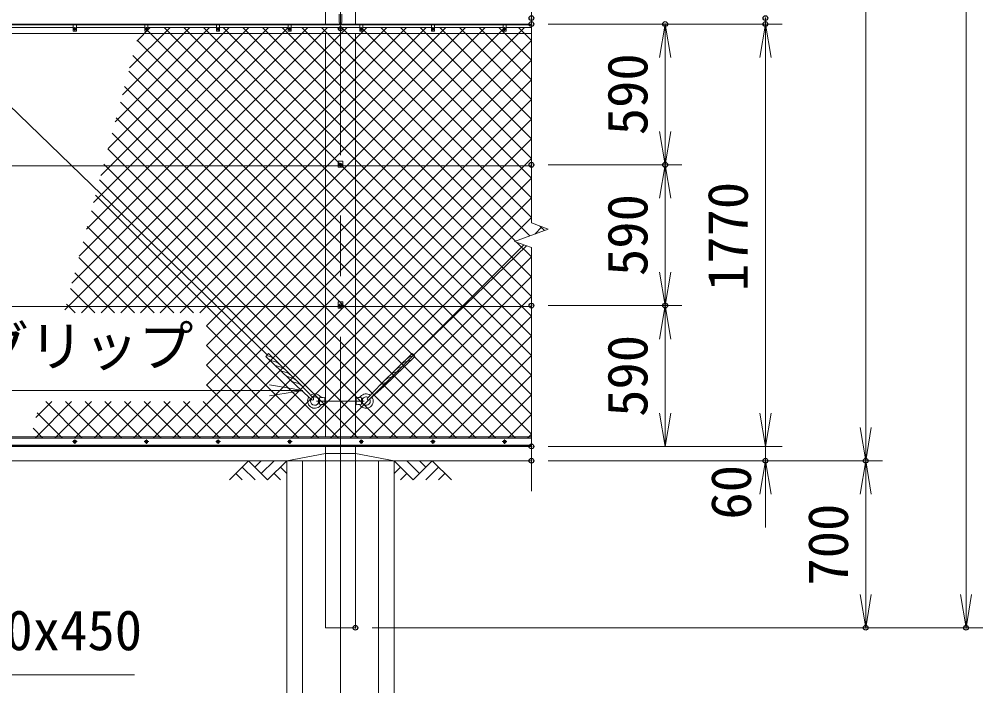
# Model space of a CAD drawing. Units: millimetres at full size. Extents: x -14699 to 14701, y -10394 to 10396.
# Drawn here: x -988 to 3047, y -1499 to 1293 of the extents above; entities that cross this region are included whole.
import ezdxf
from ezdxf.enums import TextEntityAlignment as Align

# ---------------------------------------------------------------- set-up
doc = ezdxf.new("R2010")
doc.units = ezdxf.units.MM
doc.header["$LTSCALE"] = 40
doc.header["$PDMODE"] = 32
doc.header["$PDSIZE"] = 20
doc.linetypes.add('USER1', pattern=[50.8, 31.75, -6.35, 6.35, -6.35])
for name, color, linetype, lineweight in [('0-0_D-STR3', 3, 'Continuous', 13), ('0-1_D-STR1', 1, 'Continuous', 18), ('0-2_D-BMK', 2, 'USER1', 13), ('0-3_D-STR4', 7, 'Continuous', 18), ('0-4_D-BGD', 7, 'Continuous', 18), ('0-5_D-DCR-HCH', 7, 'Continuous', 13), ('0-6_D-STR-DIM', 7, 'Continuous', 13), ('0-7_0', 7, 'Continuous', 18), ('0-9_D-STR-TXT', 7, 'Continuous', 13), ('0-B_D-STR2', 7, 'Continuous', 13)]:
    doc.layers.add(name, color=color, linetype=linetype, lineweight=lineweight)
doc.layers.add('0-8_Defpoints', color=253, linetype='Continuous')
doc.styles.add('ＭＳ ゴシック', font='')
doc.styles.get('ＭＳ ゴシック').set_extended_font_data('MS Gothic')

# ---------------------------------------------------------------- blocks, each defined once
blk = doc.blocks.new('_Open')
at = {"layer": '0-7_0'}
blk.add_line((-40, 6.67), (0, 0), dxfattribs=at)
blk.add_lwpolyline([(-40, -6.67), (0, 0), (-40, 0)], dxfattribs=at)

msp = doc.modelspace()

# ---------------------------------------------------------------- linework, layer by layer
at = {"layer": '0-0_D-STR3'}
for p, q in [((-4956.46, 4732.51), (50.01, -113.49)), ((350.88, 1315.31), (350.88, 1281.31)), ((362.88, 1315.31), (362.88, 1281.31)), ((-1049.12, 1258.31), (-762.12, 1258.31)), ((-762.12, 1269.31), (-762.12, 1243.31)), ((-749.12, 1269.31), (-762.12, 1269.31)), ((-749.12, 1269.31), (-749.12, 1243.31)), ((-749.12, 1258.31), (-462.12, 1258.31)), ((-462.12, 1269.31), (-462.12, 1243.31)), ((-449.12, 1269.31), (-462.12, 1269.31)), ((-449.12, 1269.31), (-449.12, 1243.31)), ((-449.12, 1258.31), (-162.12, 1258.31)), ((-162.12, 1269.31), (-162.12, 1243.31)), ((-149.12, 1269.31), (-162.12, 1269.31)), ((-149.12, 1269.31), (-149.12, 1243.31)), ((-149.12, 1258.31), (137.88, 1258.31)), ((137.88, 1269.31), (137.88, 1243.31)), ((150.88, 1269.31), (137.88, 1269.31)), ((150.88, 1269.31), (150.88, 1243.31)), ((150.88, 1258.31), (437.88, 1258.31)), ((348.38, 1258.22), (356.88, 1263.13)), ((348.38, 1248.41), (348.38, 1258.22)), ((437.88, 1269.31), (437.88, 1243.31)), ((450.88, 1269.31), (437.88, 1269.31)), ((450.88, 1269.31), (450.88, 1243.31)), ((450.88, 1258.31), (737.88, 1258.31)), ((737.88, 1269.31), (737.88, 1243.31)), ((750.88, 1269.31), (737.88, 1269.31)), ((750.88, 1269.31), (750.88, 1243.31)), ((750.88, 1258.31), (1037.88, 1258.31)), ((1037.88, 1269.31), (1037.88, 1243.31)), ((1050.88, 1269.31), (1037.88, 1269.31)), ((1050.88, 1269.31), (1050.88, 1243.31)), ((1050.88, 1258.31), (1156.88, 1258.31)), ((-749.12, 1243.31), (-762.12, 1243.31)), ((-449.12, 1243.31), (-462.12, 1243.31)), ((-149.12, 1243.31), (-162.12, 1243.31)), ((150.88, 1243.31), (137.88, 1243.31)), ((356.88, 1243.5), (348.38, 1248.41)), ((365.38, 1248.41), (356.88, 1243.5)), ((450.88, 1243.31), (437.88, 1243.31)), ((750.88, 1243.31), (737.88, 1243.31)), ((1050.88, 1243.31), (1037.88, 1243.31)), ((366.38, 699.31), (347.38, 699.31)), ((347.38, 699.31), (347.38, 673.31)), ((350.38, 687.07), (356.88, 690.82)), ((350.38, 679.56), (350.38, 687.07)), ((356.88, 690.82), (363.38, 687.07)), ((363.38, 687.07), (363.38, 679.56)), ((366.38, 699.31), (366.38, 673.31)), ((1153.75, 679.31), (-11625.92, 679.31)), ((366.38, 673.31), (347.38, 673.31)), ((356.88, 675.81), (350.38, 679.56)), ((363.38, 679.56), (356.88, 675.81)), ((663.76, -113.49), (1136.75, 344.34)), ((1153.75, 89.31), (-1993.12, 89.31)), ((366.38, 109.31), (347.38, 109.31)), ((347.38, 109.31), (347.38, 83.31)), ((366.38, 83.31), (347.38, 83.31)), ((350.38, 97.07), (356.88, 100.82)), ((350.38, 89.56), (350.38, 97.07)), ((356.88, 85.81), (350.38, 89.56)), ((356.88, 100.82), (363.38, 97.07)), ((363.38, 89.56), (356.88, 85.81)), ((363.38, 97.07), (363.38, 89.56)), ((366.38, 109.31), (366.38, 83.31)), ((173.98, -244.62), (44.65, -119.43)), ((61.7, -119.73), (47.49, -116.17)), ((185.11, -233.13), (55.77, -107.94)), ((528.66, -233.13), (657.99, -107.94)), ((539.79, -244.62), (669.12, -119.43)), ((652.07, -119.73), (666.27, -116.17)), ((84.69, -141.99), (69.9, -138.28)), ((107.68, -164.24), (92.89, -160.54)), ((606.08, -164.24), (620.88, -160.54)), ((629.07, -141.99), (643.87, -138.28)), ((130.68, -186.5), (115.88, -182.79)), ((583.09, -186.5), (597.89, -182.79)), ((153.67, -208.75), (138.87, -205.05)), ((176.66, -231.01), (161.87, -227.3)), ((185.11, -233.13), (243.39, -294.41)), ((528.66, -233.13), (470.38, -294.41)), ((537.1, -231.01), (551.9, -227.3)), ((560.1, -208.75), (574.89, -205.05)), ((173.98, -244.62), (237.13, -300.88)), ((539.79, -244.62), (476.36, -301.13)), ((268.6, -293.19), (265.17, -298.69)), ((265.17, -298.69), (265.17, -314.69)), ((268.6, -320.19), (265.17, -314.69)), ((291.6, -291.69), (268.6, -293.19)), ((268.6, -293.19), (268.6, -306.69)), ((268.6, -320.19), (268.6, -306.69)), ((291.6, -321.69), (268.6, -320.19)), ((291.6, -291.69), (291.6, -321.69)), ((291.6, -298.69), (294.38, -298.69)), ((291.6, -314.69), (294.38, -314.69)), ((419.38, -298.69), (422.17, -298.69)), ((419.38, -314.69), (422.17, -314.69)), ((422.17, -291.69), (422.17, -321.69)), ((422.17, -321.69), (445.17, -320.19)), ((445.17, -293.19), (445.17, -320.19)), ((445.17, -320.19), (448.6, -314.69)), ((448.6, -298.69), (448.6, -314.69)), ((-1612.95, -461.69), (1156.88, -461.69)), ((-11705.62, -491.69), (1156.88, -491.69))]:
    msp.add_line(p, q, dxfattribs=at)
for points in [[(-755.62, 1259.06), (-760.6, 1256.19), (-760.6, 1250.44), (-755.62, 1247.56), (-750.64, 1250.44), (-750.64, 1256.19)], [(-455.62, 1259.06), (-460.6, 1256.19), (-460.6, 1250.44), (-455.62, 1247.56), (-450.64, 1250.44), (-450.64, 1256.19)], [(-155.62, 1259.06), (-160.6, 1256.19), (-160.6, 1250.44), (-155.62, 1247.56), (-150.64, 1250.44), (-150.64, 1256.19)], [(144.38, 1259.06), (139.4, 1256.19), (139.4, 1250.44), (144.38, 1247.56), (149.36, 1250.44), (149.36, 1256.19)], [(444.38, 1259.06), (439.4, 1256.19), (439.4, 1250.44), (444.38, 1247.56), (449.36, 1250.44), (449.36, 1256.19)], [(744.38, 1259.06), (739.4, 1256.19), (739.4, 1250.44), (744.38, 1247.56), (749.36, 1250.44), (749.36, 1256.19)], [(1044.38, 1259.06), (1039.4, 1256.19), (1039.4, 1250.44), (1044.38, 1247.56), (1049.36, 1250.44), (1049.36, 1256.19)], [(-755.62, -470.94), (-760.6, -473.81), (-760.6, -479.56), (-755.62, -482.44), (-750.64, -479.56), (-750.64, -473.81)], [(-455.62, -470.94), (-460.6, -473.81), (-460.6, -479.56), (-455.62, -482.44), (-450.64, -479.56), (-450.64, -473.81)], [(-155.62, -470.94), (-160.6, -473.81), (-160.6, -479.56), (-155.62, -482.44), (-150.64, -479.56), (-150.64, -473.81)], [(144.38, -470.94), (139.4, -473.81), (139.4, -479.56), (144.38, -482.44), (149.36, -479.56), (149.36, -473.81)], [(444.38, -470.94), (439.4, -473.81), (439.4, -479.56), (444.38, -482.44), (449.36, -479.56), (449.36, -473.81)], [(744.38, -470.94), (739.4, -473.81), (739.4, -479.56), (744.38, -482.44), (749.36, -479.56), (749.36, -473.81)], [(1044.38, -470.94), (1039.4, -473.81), (1039.4, -479.56), (1044.38, -482.44), (1049.36, -479.56), (1049.36, -473.81)]]:
    msp.add_lwpolyline(points, close=True, dxfattribs=at)
for points in [[(356.88, 1263.13), (365.38, 1258.22), (365.38, 1248.41)], [(422.17, -291.69), (445.17, -293.19), (448.6, -298.69)]]:
    msp.add_lwpolyline(points, dxfattribs=at)
for centre, radius in [((-755.62, 1253.31), 4.98), ((-455.62, 1253.31), 4.98), ((-155.62, 1253.31), 4.98), ((144.38, 1253.31), 4.98), ((356.88, 1253.31), 8.25), ((444.38, 1253.31), 4.98), ((744.38, 1253.31), 4.98), ((1044.38, 1253.31), 4.98), ((356.88, 683.31), 6.25), ((356.88, 93.31), 6.25), ((-755.62, -476.69), 6.5), ((-755.62, -476.69), 4.98), ((-455.62, -476.69), 6.5), ((-455.62, -476.69), 4.98), ((-155.62, -476.69), 6.5), ((-155.62, -476.69), 4.98), ((144.38, -476.69), 6.5), ((144.38, -476.69), 4.98), ((444.38, -476.69), 6.5), ((444.38, -476.69), 4.98), ((744.38, -476.69), 6.5), ((744.38, -476.69), 4.98), ((1044.38, -476.69), 6.5), ((1044.38, -476.69), 4.98)]:
    msp.add_circle(centre, radius, dxfattribs=at)
for centre, radius, start, end in [((356.88, 1281.31), 6, 180, 0), ((131.25, -192.13), 113.07, 131.87639, 139.99025), ((54.41, -148.83), 30, 43.56267, 75.93348), ((659.36, -148.83), 30, 104.06652, 136.43733), ((582.51, -192.13), 113.07, 40.00975, 48.12361), ((77.19, -109.18), 30, 225.9334, 255.93349), ((100.18, -131.44), 30, 225.9334, 255.93349), ((77.4, -171.09), 30, 43.56267, 75.93348), ((636.37, -171.09), 30, 104.06652, 136.43733), ((613.59, -131.44), 30, 284.06651, 314.0666), ((636.58, -109.18), 30, 284.06651, 314.0666), ((123.17, -153.69), 30, 225.93221, 255.93203), ((100.39, -193.34), 30, 43.56157, 75.93348), ((146.16, -175.95), 30, 225.9334, 255.93349), ((123.39, -215.6), 30, 43.56172, 75.93348), ((590.38, -215.6), 30, 104.06652, 136.43828), ((567.6, -175.95), 30, 284.06651, 314.0666), ((613.37, -193.34), 30, 104.06652, 136.43843), ((590.59, -153.69), 30, 284.06797, 314.06779), ((169.16, -198.2), 30, 225.9334, 255.93349), ((146.38, -237.85), 30, 43.56267, 75.93348), ((169.37, -260.11), 30, 43.56157, 75.93203), ((544.4, -260.11), 30, 104.06797, 136.43843), ((567.39, -237.85), 30, 104.06652, 136.43733), ((544.61, -198.2), 30, 284.06651, 314.0666), ((249.6, -306.69), 30, 40.33299, 125.97908), ((464.17, -306.69), 30, 54.02092, 139.66701), ((249.6, -306.69), 30, 145.88705, 319.66701), ((249.6, -306.69), 17.5, 152.79711, 332.79711), ((240.26, -297.64), 4.5, 225.93138, 45.93138), ((249.6, -306.69), 17.5, 27.20289, 120.48793), ((283.14, -278.21), 14, 220.33299, 273.7314), ((283.14, -335.16), 14, 86.2686, 139.66701), ((283.14, -335.16), 14, 86.2686, 139.66701), ((430.62, -278.21), 14, 266.2686, 319.66701), ((430.62, -335.16), 14, 40.33299, 93.7314), ((464.17, -306.69), 30, 220.33299, 34.11295), ((464.17, -306.69), 17.5, 59.51207, 152.79711), ((464.17, -306.69), 17.5, 207.20289, 27.20289), ((473.51, -297.64), 4.5, 134.06862, 314.06862)]:
    msp.add_arc(centre, radius, start, end, dxfattribs=at)
at = {"layer": '0-1_D-STR1'}
for p, q in [((419.38, 1273.31), (419.38, 5543.31)), ((-11705.62, 1273.31), (1156.88, 1273.31)), ((-11705.62, 1269.31), (1156.88, 1269.31)), ((-1612.82, 1233.31), (1156.88, 1233.31)), ((294.38, 1233.31), (294.38, -456.69)), ((419.38, -456.69), (419.38, 1233.31)), ((-1612.78, -456.69), (1156.88, -456.69)), ((-11705.62, -492.69), (1156.88, -492.69)), ((-11705.62, -496.69), (1156.88, -496.69))]:
    msp.add_line(p, q, dxfattribs=at)
for points in [[(419.38, 5543.31), (294.38, 5543.31), (294.38, 1273.31)], [(294.38, -496.69), (294.38, -1256.69), (419.38, -1256.69), (419.38, -496.69)]]:
    msp.add_lwpolyline(points, dxfattribs=at)
at = {"layer": '0-2_D-BMK'}
for p, q in [((356.88, -1307.69), (356.88, 5594.31)), ((-763.06, 1253.31), (-748.18, 1253.31)), ((-755.62, 1260.75), (-755.62, 1245.88)), ((-463.06, 1253.31), (-448.18, 1253.31)), ((-455.62, 1260.75), (-455.62, 1245.88)), ((-163.06, 1253.31), (-148.18, 1253.31)), ((-155.62, 1260.75), (-155.62, 1245.88)), ((136.94, 1253.31), (151.82, 1253.31)), ((144.38, 1260.75), (144.38, 1245.88)), ((369.63, 1253.31), (344.13, 1253.31)), ((436.94, 1253.31), (451.82, 1253.31)), ((444.38, 1260.75), (444.38, 1245.88)), ((736.94, 1253.31), (751.82, 1253.31)), ((744.38, 1260.75), (744.38, 1245.88)), ((1036.94, 1253.31), (1051.82, 1253.31)), ((1044.38, 1260.75), (1044.38, 1245.88)), ((346.88, 683.31), (366.88, 683.31)), ((346.88, 93.31), (366.88, 93.31)), ((256.88, -306.69), (456.88, -306.69)), ((-745.95, -476.69), (-765.29, -476.69)), ((-755.62, -467.01), (-755.62, -486.36)), ((-445.95, -476.69), (-465.29, -476.69)), ((-455.62, -467.01), (-455.62, -486.36)), ((-145.95, -476.69), (-165.29, -476.69)), ((-155.62, -467.01), (-155.62, -486.36)), ((154.05, -476.69), (134.71, -476.69)), ((144.38, -467.01), (144.38, -486.36)), ((454.05, -476.69), (434.71, -476.69)), ((444.38, -467.01), (444.38, -486.36)), ((754.05, -476.69), (734.71, -476.69)), ((744.38, -467.01), (744.38, -486.36)), ((1054.05, -476.69), (1034.71, -476.69)), ((1044.38, -467.01), (1044.38, -486.36))]:
    msp.add_line(p, q, dxfattribs=at)
at = {"layer": '0-3_D-STR4'}
for p, q in [((131.88, -2656.69), (131.88, -556.69)), ((197.78, -556.69), (197.78, -2556.69)), ((356.88, -556.69), (356.88, -2556.69)), ((515.98, -556.69), (515.98, -2556.69)), ((581.88, -2656.69), (581.88, -556.69))]:
    msp.add_line(p, q, dxfattribs=at)
msp.add_lwpolyline([(131.88, -556.69), (294.38, -526.69), (419.38, -526.69), (581.88, -556.69)], dxfattribs=at)
at = {"layer": '0-4_D-BGD'}
msp.add_line((1156.88, -556.69), (-1543.12, -556.69), dxfattribs=at)
at = {"layer": '0-5_D-DCR-HCH'}
for p, q in [((-27.75, -556.69), (-107.57, -636.5)), ((-27.75, -556.69), (52.06, -636.5)), ((-1.15, -583.29), (25.46, -556.69)), ((25.46, -609.9), (78.67, -556.69)), ((52.06, -636.5), (131.88, -556.69)), ((661.7, -636.5), (581.88, -556.69)), ((688.31, -609.9), (635.1, -556.69)), ((741.52, -556.69), (661.7, -636.5)), ((715.05, -583.43), (688.31, -556.69)), ((741.52, -556.69), (821.34, -636.5)), ((-54.36, -583.29), (-0.9, -636.5)), ((105.28, -583.29), (131.88, -609.78)), ((608.49, -583.29), (581.88, -609.78)), ((768.13, -583.29), (714.67, -636.5)), ((-80.97, -609.9), (-54.24, -636.5)), ((78.67, -609.9), (105.4, -636.5)), ((635.1, -609.9), (608.37, -636.5)), ((794.73, -609.9), (768, -636.5))]:
    msp.add_line(p, q, dxfattribs=at)
at = {"layer": '0-6_D-STR-DIM'}
for p, q in [((2976.88, 5543.31), (2976.88, -1256.69)), ((2556.88, 5443.31), (2556.88, -556.69)), ((1156.88, 439.62), (1156.88, 3307.01)), ((2136.88, 1273.31), (2136.88, 1298.31)), ((1226.88, 1273.31), (1786.88, 1273.31)), ((1226.88, 1273.31), (2206.88, 1273.31)), ((1226.88, 1273.31), (2206.88, 1273.31)), ((1716.88, 683.31), (1716.88, 1273.31)), ((2136.88, -496.69), (2136.88, 1273.31)), ((2136.88, 1133.31), (2136.88, 993.31)), ((1226.88, 683.31), (1786.88, 683.31)), ((1226.88, 683.31), (1786.88, 683.31)), ((1716.88, 93.31), (1716.88, 683.31)), ((1086.41, 362.66), (1227.36, 413.97)), ((1227.36, 413.97), (1156.88, 439.62)), ((1156.88, 337.01), (1086.41, 362.66)), ((1156.88, -684.28), (1156.88, 337.01)), ((1226.88, 93.31), (1786.88, 93.31)), ((1226.88, 93.31), (1786.88, 93.31)), ((1716.88, -496.69), (1716.88, 93.31)), ((2136.88, -356.69), (2136.88, -216.69)), ((1226.88, -496.69), (1786.88, -496.69)), ((1226.88, -496.69), (2206.88, -496.69)), ((1226.88, -496.69), (2206.88, -496.69)), ((2136.88, -496.69), (2136.88, -556.69)), ((1226.88, -556.69), (2206.88, -556.69)), ((1226.88, -556.69), (2626.88, -556.69)), ((1226.88, -556.69), (2626.88, -556.69)), ((2556.88, -556.69), (2556.88, -1256.69)), ((2136.88, -696.69), (2136.88, -836.69)), ((489.38, -1256.69), (2626.88, -1256.69)), ((489.38, -1256.69), (3046.88, -1256.69))]:
    msp.add_line(p, q, dxfattribs=at)
at = {"layer": '0-8_Defpoints'}
for p in [(1156.88, 1298.31), (2136.88, 1298.31), (1156.88, 1273.31), (1716.88, 1273.31), (2136.88, 1273.31), (1156.88, 683.31), (1716.88, 683.31), (1156.88, 93.31), (1716.88, 93.31), (1156.88, -496.69), (1156.88, -556.69), (2136.88, -556.69), (2556.88, -556.69), (419.38, -1256.69), (2556.88, -1256.69), (2976.88, -1256.69)]:
    msp.add_point(p, dxfattribs=at)
at = {"layer": '0-9_D-STR-TXT'}
for points in [[(-1626.5, -261.9), (-81.13, -261.9), (198.09, -261.9)], [(-505.01, -1454.04), (-3410.4, -1454.04), (-3605.55, -978.54)]]:
    msp.add_lwpolyline(points, dxfattribs=at)
at = {"layer": '0-B_D-STR2'}
for p, q in [((-797.71, 75.03), (385.58, 1258.31)), ((-767.51, 187.72), (303.08, 1258.31)), ((-737.32, 300.41), (220.58, 1258.31)), ((-727.47, 62.78), (468.07, 1258.31)), ((-707.12, 413.1), (138.09, 1258.31)), ((-676.93, 525.8), (55.59, 1258.31)), ((-646.73, 638.49), (-26.91, 1258.31)), ((-644.97, 62.78), (550.57, 1258.31)), ((-616.54, 751.18), (-109.4, 1258.31)), ((-586.34, 863.87), (-191.9, 1258.31)), ((-562.47, 62.78), (633.07, 1258.31)), ((-556.14, 976.57), (-274.4, 1258.31)), ((-525.95, 1089.26), (-356.89, 1258.31)), ((-495.75, 1201.95), (-439.39, 1258.31)), ((-479.98, 62.78), (715.56, 1258.31)), ((1156.88, -362.86), (-464.29, 1258.31)), ((-397.48, 62.78), (798.06, 1258.31)), ((1156.88, -280.36), (-381.79, 1258.31)), ((-314.99, 62.78), (880.55, 1258.31)), ((1156.88, -197.86), (-299.29, 1258.31)), ((-232.49, 62.78), (963.05, 1258.31)), ((1156.88, -115.37), (-216.8, 1258.31)), ((-204.63, 8.14), (1045.55, 1258.31)), ((-204.63, -74.36), (1128.04, 1258.31)), ((1156.88, -32.87), (-134.3, 1258.31)), ((1156.88, 49.63), (-51.81, 1258.31)), ((1156.88, 132.12), (30.69, 1258.31)), ((1156.88, 214.62), (113.19, 1258.31)), ((1090.02, 363.98), (195.68, 1258.31)), ((1150.5, 385.99), (278.18, 1258.31)), ((1156.88, 462.11), (360.68, 1258.31)), ((1156.88, 544.6), (443.17, 1258.31)), ((1156.88, 627.1), (525.67, 1258.31)), ((1156.88, 709.6), (608.17, 1258.31)), ((1156.88, 792.09), (690.66, 1258.31)), ((1156.88, 874.59), (773.16, 1258.31)), ((1156.88, 957.09), (855.65, 1258.31)), ((1156.88, 1039.58), (938.15, 1258.31)), ((1156.88, 1122.08), (1020.65, 1258.31)), ((1156.88, 1204.58), (1103.14, 1258.31)), ((1156.88, -445.35), (-494.63, 1206.16)), ((-204.63, -156.86), (1156.88, 1204.66)), ((1090.72, -461.69), (-512.06, 1141.09)), ((-204.63, -239.35), (1156.88, 1122.16)), ((1008.22, -461.69), (-529.49, 1076.03)), ((925.73, -461.69), (-546.93, 1010.97)), ((-344.47, -461.69), (1156.88, 1039.67)), ((843.23, -461.69), (-564.36, 945.91)), ((-261.97, -461.69), (1156.88, 957.17)), ((760.73, -461.69), (-581.79, 880.84)), ((-179.47, -461.69), (1156.88, 874.67)), ((678.24, -461.69), (-599.23, 815.78)), ((-96.98, -461.69), (1156.88, 792.18)), ((595.74, -461.69), (-616.66, 750.72)), ((-14.48, -461.69), (1156.88, 709.68)), ((513.25, -461.69), (-634.09, 685.65)), ((430.75, -461.69), (-651.53, 620.59)), ((68.01, -461.69), (1156.88, 627.18)), ((348.25, -461.69), (-668.96, 555.53)), ((150.51, -461.69), (1156.88, 544.69)), ((-258.7, 62.78), (-686.39, 490.47)), ((233.01, -461.69), (1156.88, 462.19)), ((-341.2, 62.78), (-703.83, 425.4)), ((1170.44, 393.25), (1200.82, 423.63)), ((1210.98, 408.01), (1192.24, 426.75)), ((-423.7, 62.78), (-721.26, 360.34)), ((315.5, -461.69), (1125.59, 348.4)), ((1156.88, 297.12), (1094.16, 359.84)), ((-506.19, 62.78), (-738.7, 295.28)), ((398, -461.69), (1156.88, 297.2)), ((-588.69, 62.78), (-756.13, 230.21)), ((480.5, -461.69), (1156.88, 214.7)), ((-671.19, 62.78), (-773.56, 165.15)), ((562.99, -461.69), (1156.88, 132.21)), ((-753.68, 62.78), (-791, 100.09)), ((645.49, -461.69), (1156.88, 49.71)), ((265.76, -461.69), (-204.63, 8.7)), ((727.99, -461.69), (1156.88, -32.79)), ((183.26, -461.69), (-204.63, -73.79)), ((810.48, -461.69), (1156.88, -115.28)), ((100.76, -461.69), (-204.63, -156.29)), ((892.98, -461.69), (1156.88, -197.78)), ((18.27, -461.69), (-204.63, -238.79)), ((975.47, -461.69), (1156.88, -280.28)), ((-921.94, -461.69), (-768.78, -308.53)), ((-918.49, -375.74), (-851.28, -308.53)), ((-724.2, -461.69), (-877.36, -308.53)), ((-839.45, -461.69), (-686.29, -308.53)), ((-641.7, -461.69), (-794.86, -308.53)), ((-756.95, -461.69), (-603.79, -308.53)), ((-559.21, -461.69), (-712.37, -308.53)), ((-674.45, -461.69), (-521.3, -308.53)), ((-476.71, -461.69), (-629.87, -308.53)), ((-591.96, -461.69), (-438.8, -308.53)), ((-394.22, -461.69), (-547.37, -308.53)), ((-509.46, -461.69), (-356.3, -308.53)), ((-311.72, -461.69), (-464.88, -308.53)), ((-426.96, -461.69), (-273.81, -308.53)), ((-229.22, -461.69), (-382.38, -308.53)), ((-146.73, -461.69), (-299.88, -308.53)), ((-64.23, -461.69), (-217.39, -308.53)), ((-806.7, -461.69), (-913.03, -355.35)), ((1057.97, -461.69), (1156.88, -362.77)), ((-889.19, -461.69), (-930.46, -420.41)), ((1140.47, -461.69), (1156.88, -445.27))]:
    msp.add_line(p, q, dxfattribs=at)

# ---------------------------------------------------------------- block references
at = {"layer": '0-6_D-STR-DIM', "xscale": 3.5, "yscale": 3.5}
for p, rotation in [((1716.88, 1273.31), 90), ((2136.88, 1273.31), 90), ((2136.88, 1273.31), 90), ((1716.88, 683.31), 270), ((1716.88, 683.31), 90), ((1716.88, 93.31), 270), ((1716.88, 93.31), 90), ((1716.88, -496.69), 270), ((2136.88, -496.69), 270), ((2136.88, -496.69), 270), ((2556.88, -556.69), 270), ((2136.88, -556.69), 90), ((2556.88, -556.69), 90), ((2556.88, -1256.69), 270), ((2976.88, -1256.69), 270)]:
    msp.add_blockref('_Open', p, dxfattribs=dict(at, rotation=rotation))
at = {"layer": '0-9_D-STR-TXT', "xscale": 3.5, "yscale": 3.5}
msp.add_blockref('_Open', (200.09, -261.9), dxfattribs=at)

# ---------------------------------------------------------------- texts
at = {"layer": '0-6_D-STR-DIM', "style": 'ＭＳ ゴシック'}
for s, p in [('590', (1693.26, 807.21)), ('1770', (2113.26, 154.1)), ('590', (1693.26, 217.21)), ('590', (1693.26, -372.79)), ('60', (2126.85, -803.32)), ('700', (2533.26, -1079.98))]:
    msp.add_text(s, height=168.3, rotation=90, dxfattribs=at).set_placement(p, align=Align.BOTTOM_LEFT)
at = {"layer": '0-9_D-STR-TXT', "style": 'ＭＳ ゴシック'}
for s, p in [('巻付グリップ', (-1636.27, -211.19)), ('基礎ブロック 200x200x450', (-3225.06, -1401.11))]:
    msp.add_text(s, height=168.3, dxfattribs=at).set_placement(p, align=Align.BOTTOM_LEFT)

doc.saveas('drawing.dxf')
